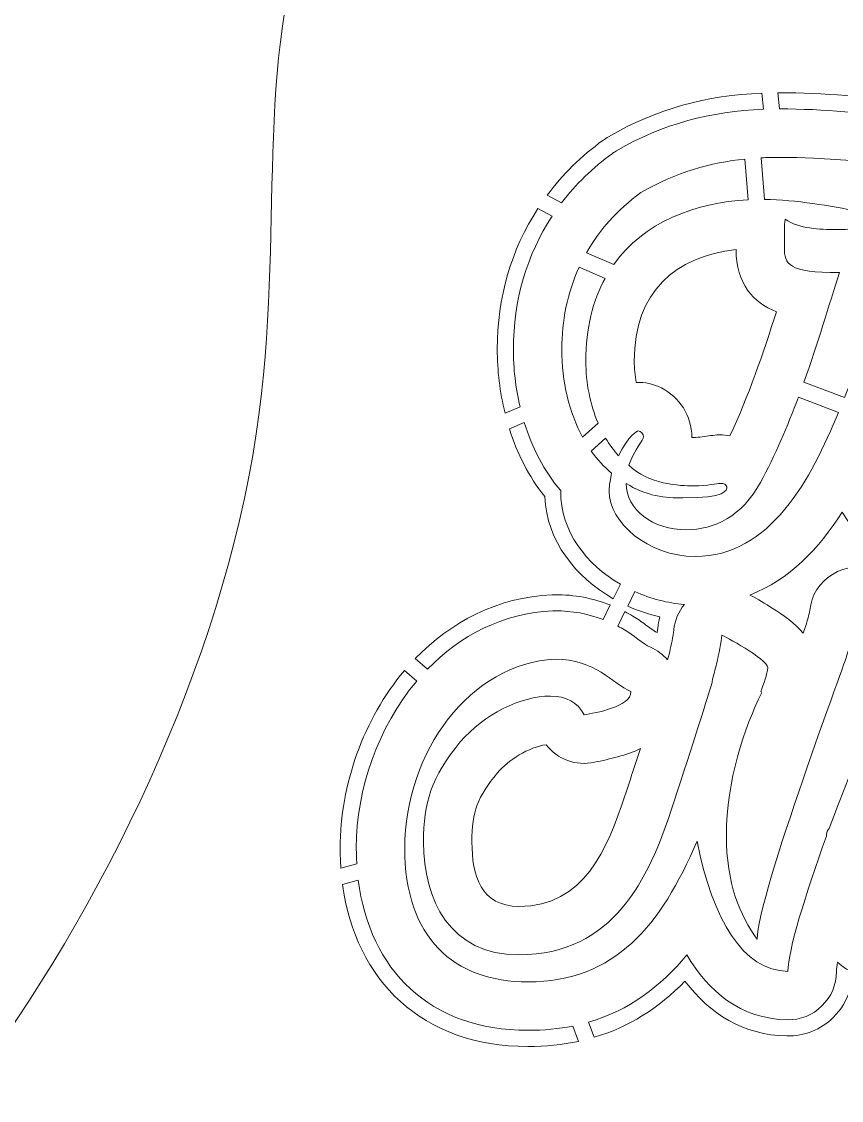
# Model space of a CAD drawing. Header units: millimetres. Extents: x -1983 to 1983, y -412 to 412.
# Drawn here: x 1424.1 to 1474.9, y -299.7 to -232.8 of the extents above; entities that cross this region are included whole.
import ezdxf

# ---------------------------------------------------------------- set-up
doc = ezdxf.new("R2010")
doc.units = ezdxf.units.MM
doc.header["$MEASUREMENT"] = 0
doc.layers.add('Camada 1', color=7, linetype='Continuous')

msp = doc.modelspace()

# ---------------------------------------------------------------- linework, layer by layer
at = {"layer": 'Camada 1', "color": 250, "lineweight": 20}
for points, knots in [([(1485.5558, -177.8819), (1476.5634, -177.8819), (1469.2737, -185.0736), (1469.2737, -193.9451), (1469.2737, -193.9451), (1469.2737, -195.3832), (1469.4664, -196.7767), (1469.8257, -198.103), (1469.8257, -198.103), (1462.5476, -200.5348), (1456.3122, -204.8647), (1450.5635, -211.2799), (1450.5635, -211.2799), (1447.1576, -215.0806), (1444.4293, -219.4188), (1442.5461, -224.2203), (1442.5461, -224.2203), (1438.2947, -235.0605), (1440.4152, -244.4361), (1438.8113, -257.0422), (1438.8113, -257.0422), (1437.0148, -271.1622), (1429.8575, -286.5101), (1421.4363, -297.9823), (1421.4363, -297.9823), (1418.2629, -302.3055), (1414.6756, -306.346), (1410.5558, -310.0559), (1410.5558, -310.0559), (1410.5558, -310.0559), (1411.8379, -321.6922), (1411.8379, -321.6922), (1411.8379, -321.6922), (1411.8379, -321.6922), (1469.1456, -321.6922), (1469.1456, -321.6922), (1469.1456, -321.6922), (1469.1456, -330.6336), (1476.4927, -337.8819), (1485.5558, -337.8819), (1485.5558, -337.8819), (1494.6189, -337.8819), (1501.966, -330.6336), (1501.966, -321.6922), (1501.966, -321.6922), (1501.966, -321.6922), (1559.2737, -321.6922), (1559.2737, -321.6922), (1559.2737, -321.6922), (1559.2737, -321.6922), (1560.5558, -310.0559), (1560.5558, -310.0559), (1560.5558, -310.0559), (1556.436, -306.346), (1552.8487, -302.3055), (1549.6753, -297.9823), (1549.6753, -297.9823), (1541.2541, -286.5101), (1534.0968, -271.1622), (1532.3003, -257.0422), (1532.3003, -257.0422), (1530.6964, -244.4361), (1532.8169, -235.0605), (1528.5655, -224.2203), (1528.5655, -224.2203), (1526.6823, -219.4188), (1523.954, -215.0806), (1520.5481, -211.2799), (1520.5481, -211.2799), (1514.7994, -204.8647), (1508.564, -200.5348), (1501.2859, -198.103), (1501.2859, -198.103), (1501.6452, -196.7767), (1501.8379, -195.3832), (1501.8379, -193.9451), (1501.8379, -193.9451), (1501.8379, -185.0736), (1494.5482, -177.8819), (1485.5558, -177.8819)], [0, 0, 0, 0, 0.047619, 0.047619, 0.047619, 0.047619, 0.0952381, 0.0952381, 0.0952381, 0.0952381, 0.1428571, 0.1428571, 0.1428571, 0.1428571, 0.1904762, 0.1904762, 0.1904762, 0.1904762, 0.2380952, 0.2380952, 0.2380952, 0.2380952, 0.2857143, 0.2857143, 0.2857143, 0.2857143, 0.3333333, 0.3333333, 0.3333333, 0.3333333, 0.3809524, 0.3809524, 0.3809524, 0.3809524, 0.4285714, 0.4285714, 0.4285714, 0.4285714, 0.4761905, 0.4761905, 0.4761905, 0.4761905, 0.5238095, 0.5238095, 0.5238095, 0.5238095, 0.5714286, 0.5714286, 0.5714286, 0.5714286, 0.6190476, 0.6190476, 0.6190476, 0.6190476, 0.6666667, 0.6666667, 0.6666667, 0.6666667, 0.7142857, 0.7142857, 0.7142857, 0.7142857, 0.7619048, 0.7619048, 0.7619048, 0.7619048, 0.8095238, 0.8095238, 0.8095238, 0.8095238, 0.8571429, 0.8571429, 0.8571429, 0.8571429, 0.9047619, 0.9047619, 0.9047619, 0.9047619, 1, 1, 1, 1]), ([(1469.956, -237.2667), (1469.956, -237.2667), (1470.0624, -238.2631), (1470.0624, -238.2631), (1470.0624, -238.2631), (1466.8173, -238.3906), (1463.825, -239.1671), (1460.9574, -240.8354), (1460.9574, -240.8354), (1460.8673, -240.8879), (1460.7928, -240.9364), (1460.7083, -240.9974), (1460.7083, -240.9974), (1459.48, -241.8855), (1458.4243, -242.9164), (1457.5516, -244.0609), (1457.5516, -244.0609), (1457.5516, -244.0609), (1456.6549, -243.5896), (1456.6549, -243.5896), (1456.6549, -243.5896), (1457.6058, -242.3138), (1458.7661, -241.1677), (1460.1224, -240.187), (1460.1224, -240.187), (1460.2299, -240.1093), (1460.3398, -240.0378), (1460.4545, -239.971), (1460.4545, -239.971), (1463.4398, -238.2342), (1466.5724, -237.4093), (1469.956, -237.2667)], [0, 0, 0, 0, 0.1111111, 0.1111111, 0.1111111, 0.1111111, 0.2222222, 0.2222222, 0.2222222, 0.2222222, 0.3333333, 0.3333333, 0.3333333, 0.3333333, 0.4444444, 0.4444444, 0.4444444, 0.4444444, 0.5555556, 0.5555556, 0.5555556, 0.5555556, 0.6666667, 0.6666667, 0.6666667, 0.6666667, 0.7777778, 0.7777778, 0.7777778, 0.7777778, 1, 1, 1, 1]), ([(1479.2702, -237.8658), (1480.7986, -238.0715), (1482.4538, -238.4162), (1483.9917, -238.4162), (1483.9917, -238.4162), (1484.2964, -238.4162), (1484.6161, -238.4439), (1484.9214, -238.4325), (1484.9214, -238.4325), (1485.1154, -238.3829), (1485.3113, -238.3495), (1485.5118, -238.3295), (1485.5118, -238.3295), (1485.7193, -238.3087), (1485.9279, -238.2848), (1486.1369, -238.257), (1486.1369, -238.257), (1486.1369, -238.257), (1486.3242, -239.2406), (1486.3242, -239.2406), (1486.3242, -239.2406), (1486.0857, -239.2731), (1485.8479, -239.3008), (1485.6113, -239.3245), (1485.6113, -239.3245), (1485.4215, -239.3435), (1485.2526, -239.3753), (1485.0808, -239.4255), (1485.0808, -239.4255), (1484.7457, -239.4478), (1484.3191, -239.4162), (1483.9917, -239.4162), (1483.9917, -239.4162), (1482.4869, -239.4162), (1480.6436, -239.0596), (1479.1369, -238.8569), (1479.1369, -238.8569), (1476.4455, -238.4948), (1473.7854, -238.2453), (1471.0662, -238.244), (1471.0662, -238.244), (1471.0662, -238.244), (1470.9594, -237.2443), (1470.9594, -237.2443), (1470.9594, -237.2443), (1470.9594, -237.2443), (1471.0444, -237.244), (1471.0444, -237.244), (1471.0444, -237.244), (1473.8016, -237.244), (1476.54, -237.4985), (1479.2702, -237.8658)], [0, 0, 0, 0, 0.0714286, 0.0714286, 0.0714286, 0.0714286, 0.1428571, 0.1428571, 0.1428571, 0.1428571, 0.2142857, 0.2142857, 0.2142857, 0.2142857, 0.2857143, 0.2857143, 0.2857143, 0.2857143, 0.3571429, 0.3571429, 0.3571429, 0.3571429, 0.4285714, 0.4285714, 0.4285714, 0.4285714, 0.5, 0.5, 0.5, 0.5, 0.5714286, 0.5714286, 0.5714286, 0.5714286, 0.6428571, 0.6428571, 0.6428571, 0.6428571, 0.7142857, 0.7142857, 0.7142857, 0.7142857, 0.7857143, 0.7857143, 0.7857143, 0.7857143, 0.8571429, 0.8571429, 0.8571429, 0.8571429, 1, 1, 1, 1]), ([(1469.9154, -241.2722), (1470.2936, -241.2528), (1470.67, -241.244), (1471.0444, -241.244), (1471.0444, -241.244), (1476.9053, -241.244), (1481.3809, -242.4162), (1483.9917, -242.4162), (1483.9917, -242.4162), (1484.8442, -242.4162), (1485.4835, -242.4694), (1485.9098, -242.3096), (1485.9098, -242.3096), (1490.1723, -241.8834), (1491.8773, -240.5513), (1492.1437, -240.5513), (1492.1437, -240.5513), (1492.3568, -240.5513), (1492.4634, -241.0841), (1492.6232, -241.5637), (1492.6232, -241.5637), (1492.6765, -241.8834), (1492.7298, -242.203), (1492.783, -242.576), (1492.783, -242.576), (1492.783, -243.3752), (1492.4634, -243.9613), (1492.1969, -244.3343), (1492.1969, -244.3343), (1492.0371, -244.5474), (1491.8773, -244.7605), (1491.6641, -244.9204), (1491.6641, -244.9204), (1491.1846, -245.2933), (1489.1599, -245.986), (1485.7499, -245.986), (1485.7499, -245.986), (1483.9917, -245.986), (1481.7539, -245.7196), (1479.6759, -245.3466), (1479.6759, -245.3466), (1479.516, -245.613), (1479.3562, -245.8262), (1479.1964, -246.1991), (1479.1964, -246.1991), (1481.4874, -246.7852), (1483.7253, -247.4779), (1484.0449, -247.6377), (1484.0449, -247.6377), (1484.0449, -247.6377), (1484.0982, -247.6377), (1484.0982, -247.6377), (1484.0982, -247.6377), (1484.0982, -247.6377), (1484.1515, -247.691), (1484.1515, -247.691), (1484.1515, -247.691), (1484.2048, -247.7443), (1484.2048, -247.8508), (1484.2048, -248.0107), (1484.2048, -248.0107), (1484.2048, -248.1705), (1484.1515, -248.2771), (1484.0982, -248.3304), (1484.0982, -248.3304), (1484.0982, -248.3304), (1483.9917, -248.4369), (1483.9917, -248.4369), (1483.9917, -248.4369), (1483.9917, -248.4369), (1483.9384, -248.3836), (1483.9384, -248.3836), (1483.9384, -248.3836), (1483.8851, -248.3304), (1480.8481, -248.4902), (1478.184, -248.4369), (1478.184, -248.4369), (1477.3315, -250.5149), (1476.5323, -252.7527), (1475.52, -255.0438), (1475.52, -255.0438), (1475.52, -255.0438), (1475.0943, -256.119), (1475.0943, -256.119), (1475.0943, -256.119), (1475.0943, -256.119), (1472.5758, -255.1597), (1472.5758, -255.1597), (1472.5758, -255.1597), (1473.428, -252.7718), (1474.1235, -250.42), (1474.774, -248.3836), (1474.774, -248.3836), (1471.5772, -248.3836), (1471.364, -247.8508), (1471.364, -246.8385), (1471.364, -246.8385), (1471.364, -246.8385), (1471.364, -245.7196), (1471.364, -245.7196), (1471.364, -245.7196), (1471.364, -245.5065), (1471.364, -245.2933), (1471.4173, -245.0802), (1471.4173, -245.0802), (1472.2698, -245.6663), (1473.5486, -245.7196), (1474.5609, -245.7196), (1474.5609, -245.7196), (1475.147, -245.7196), (1475.5732, -245.6663), (1475.6265, -245.6663), (1475.6265, -245.6663), (1475.7864, -245.2933), (1475.8397, -244.9737), (1475.9995, -244.6007), (1475.9995, -244.6007), (1474.1419, -244.2395), (1472.1343, -243.8783), (1470.1221, -243.8559), (1470.1221, -243.8559), (1470.1221, -243.8559), (1469.9154, -241.2722), (1469.9154, -241.2722)], [0, 0, 0, 0, 0.03125, 0.03125, 0.03125, 0.03125, 0.0625, 0.0625, 0.0625, 0.0625, 0.09375, 0.09375, 0.09375, 0.09375, 0.125, 0.125, 0.125, 0.125, 0.15625, 0.15625, 0.15625, 0.15625, 0.1875, 0.1875, 0.1875, 0.1875, 0.21875, 0.21875, 0.21875, 0.21875, 0.25, 0.25, 0.25, 0.25, 0.28125, 0.28125, 0.28125, 0.28125, 0.3125, 0.3125, 0.3125, 0.3125, 0.34375, 0.34375, 0.34375, 0.34375, 0.375, 0.375, 0.375, 0.375, 0.40625, 0.40625, 0.40625, 0.40625, 0.4375, 0.4375, 0.4375, 0.4375, 0.46875, 0.46875, 0.46875, 0.46875, 0.5, 0.5, 0.5, 0.5, 0.53125, 0.53125, 0.53125, 0.53125, 0.5625, 0.5625, 0.5625, 0.5625, 0.59375, 0.59375, 0.59375, 0.59375, 0.625, 0.625, 0.625, 0.625, 0.65625, 0.65625, 0.65625, 0.65625, 0.6875, 0.6875, 0.6875, 0.6875, 0.71875, 0.71875, 0.71875, 0.71875, 0.75, 0.75, 0.75, 0.75, 0.78125, 0.78125, 0.78125, 0.78125, 0.8125, 0.8125, 0.8125, 0.8125, 0.84375, 0.84375, 0.84375, 0.84375, 0.875, 0.875, 0.875, 0.875, 0.90625, 0.90625, 0.90625, 0.90625, 0.9375, 0.9375, 0.9375, 0.9375, 1, 1, 1, 1]), ([(1468.9183, -241.3486), (1468.9183, -241.3486), (1469.1204, -243.8751), (1469.1204, -243.8751), (1469.1204, -243.8751), (1465.7785, -244.0437), (1462.6392, -245.2794), (1460.7824, -247.8832), (1460.7824, -247.8832), (1460.7824, -247.8832), (1459.0898, -247.1607), (1459.0898, -247.1607), (1459.0898, -247.1607), (1459.8761, -245.7733), (1460.986, -244.4987), (1462.4661, -243.4285), (1462.4661, -243.4285), (1464.6539, -242.1556), (1466.812, -241.5658), (1468.9183, -241.3486)], [0, 0, 0, 0, 0.1666667, 0.1666667, 0.1666667, 0.1666667, 0.3333333, 0.3333333, 0.3333333, 0.3333333, 0.5, 0.5, 0.5, 0.5, 0.6666667, 0.6666667, 0.6666667, 0.6666667, 1, 1, 1, 1]), ([(1456.0792, -244.4167), (1456.0792, -244.4167), (1456.9684, -244.8841), (1456.9684, -244.8841), (1456.9684, -244.8841), (1455.3946, -247.2787), (1454.5642, -250.1023), (1454.5642, -253.1257), (1454.5642, -253.1257), (1454.5642, -254.2988), (1454.6976, -255.5095), (1454.9756, -256.6905), (1454.9756, -256.6905), (1454.9756, -256.6905), (1454.0441, -257.0938), (1454.0441, -257.0938), (1454.0441, -257.0938), (1453.7205, -255.7859), (1453.5642, -254.4383), (1453.5642, -253.1257), (1453.5642, -253.1257), (1453.5642, -249.9377), (1454.4347, -246.9539), (1456.0792, -244.4167)], [0, 0, 0, 0, 0.1428571, 0.1428571, 0.1428571, 0.1428571, 0.2857143, 0.2857143, 0.2857143, 0.2857143, 0.4285714, 0.4285714, 0.4285714, 0.4285714, 0.5714286, 0.5714286, 0.5714286, 0.5714286, 0.7142857, 0.7142857, 0.7142857, 0.7142857, 1, 1, 1, 1]), ([(1462.0561, -253.8716), (1462.0561, -249.5481), (1464.6119, -247.3911), (1468.3648, -246.9437), (1468.3648, -246.9437), (1468.3969, -249.0919), (1469.4145, -250.2279), (1470.8636, -250.8109), (1470.8636, -250.8109), (1470.0357, -253.4184), (1469.1532, -256.0258), (1467.9817, -258.4845), (1467.9817, -258.4845), (1467.7824, -258.4533), (1467.5773, -258.4375), (1467.368, -258.4375), (1467.368, -258.4375), (1467.368, -258.4375), (1467.3147, -258.4375), (1467.3147, -258.4375), (1467.3147, -258.4375), (1467.1397, -258.4375), (1466.968, -258.4526), (1466.8011, -258.4816), (1466.8011, -258.4816), (1466.446, -258.529), (1466.0916, -258.5974), (1465.7162, -258.5974), (1465.7162, -258.5974), (1465.7162, -258.5974), (1465.6258, -258.5962), (1465.6258, -258.5962), (1465.6258, -258.5962), (1465.6258, -258.5962), (1465.6259, -258.5603), (1465.6259, -258.5603), (1465.6259, -258.5603), (1465.6259, -257.2635), (1464.8582, -256.0873), (1463.7441, -255.5291), (1463.7441, -255.5291), (1463.2634, -255.2812), (1462.7188, -255.1638), (1462.1763, -255.1895), (1462.1763, -255.1895), (1462.0944, -254.7443), (1462.0561, -254.2967), (1462.0561, -253.8716)], [0, 0, 0, 0, 0.0769231, 0.0769231, 0.0769231, 0.0769231, 0.1538462, 0.1538462, 0.1538462, 0.1538462, 0.2307692, 0.2307692, 0.2307692, 0.2307692, 0.3076923, 0.3076923, 0.3076923, 0.3076923, 0.3846154, 0.3846154, 0.3846154, 0.3846154, 0.4615385, 0.4615385, 0.4615385, 0.4615385, 0.5384615, 0.5384615, 0.5384615, 0.5384615, 0.6153846, 0.6153846, 0.6153846, 0.6153846, 0.6923077, 0.6923077, 0.6923077, 0.6923077, 0.7692308, 0.7692308, 0.7692308, 0.7692308, 0.8461538, 0.8461538, 0.8461538, 0.8461538, 1, 1, 1, 1]), ([(1459.0561, -253.8716), (1459.0561, -255.2441), (1459.3238, -256.5591), (1459.8134, -257.7023), (1459.8134, -257.7023), (1459.8134, -257.7023), (1458.8577, -258.5783), (1458.8577, -258.5783), (1458.8577, -258.5783), (1458.0311, -257.0543), (1457.5642, -255.1431), (1457.5642, -253.1257), (1457.5642, -253.1257), (1457.5642, -251.4036), (1457.8992, -249.6691), (1458.6345, -248.0538), (1458.6345, -248.0538), (1458.6345, -248.0538), (1460.2454, -248.7413), (1460.2454, -248.7413), (1460.2454, -248.7413), (1459.4922, -250.1217), (1459.0561, -251.8204), (1459.0561, -253.8716)], [0, 0, 0, 0, 0.1428571, 0.1428571, 0.1428571, 0.1428571, 0.2857143, 0.2857143, 0.2857143, 0.2857143, 0.4285714, 0.4285714, 0.4285714, 0.4285714, 0.5714286, 0.5714286, 0.5714286, 0.5714286, 0.7142857, 0.7142857, 0.7142857, 0.7142857, 1, 1, 1, 1]), ([(1472.2327, -256.099), (1472.2327, -256.099), (1474.7181, -257.0458), (1474.7181, -257.0458), (1474.7181, -257.0458), (1473.0229, -261.1424), (1470.5124, -265.9664), (1465.8228, -265.9664), (1465.8228, -265.9664), (1462.8923, -265.9664), (1460.4947, -263.8352), (1460.4947, -261.917), (1460.4947, -261.917), (1460.4947, -261.4908), (1460.6013, -261.1711), (1460.6545, -260.7981), (1460.6545, -260.7981), (1460.1885, -260.4227), (1459.7667, -259.9654), (1459.3949, -259.4426), (1459.3949, -259.4426), (1459.3949, -259.4426), (1460.2817, -258.6297), (1460.2817, -258.6297), (1460.2817, -258.6297), (1460.5178, -259.0299), (1460.785, -259.3998), (1461.0808, -259.7325), (1461.0808, -259.7325), (1461.7314, -258.4313), (1462.1958, -258.2163), (1462.3082, -258.1874), (1462.3082, -258.1874), (1462.4674, -258.1891), (1462.6259, -258.4011), (1462.6259, -258.5603), (1462.6259, -258.5603), (1462.6259, -258.7202), (1462.0931, -259.3063), (1461.7202, -260.3186), (1461.7202, -260.3186), (1462.8923, -261.4908), (1464.917, -261.5974), (1465.7162, -261.5974), (1465.7162, -261.5974), (1466.622, -261.5974), (1467.2081, -261.4375), (1467.368, -261.4375), (1467.368, -261.4375), (1467.6344, -261.4375), (1467.7409, -261.4908), (1467.7942, -261.6506), (1467.7942, -261.6506), (1467.7942, -261.8638), (1467.7409, -262.3433), (1465.0769, -262.3433), (1465.0769, -262.3433), (1464.0112, -262.3433), (1462.7858, -262.2367), (1461.5603, -261.4375), (1461.5603, -261.4375), (1461.5603, -263.0892), (1463.212, -264.3147), (1465.29, -264.3147), (1465.29, -264.3147), (1466.995, -264.3147), (1468.7533, -263.4622), (1469.8722, -261.3842), (1469.8722, -261.3842), (1470.7879, -259.7019), (1471.5588, -257.9005), (1472.2327, -256.099)], [0, 0, 0, 0, 0.0526316, 0.0526316, 0.0526316, 0.0526316, 0.1052632, 0.1052632, 0.1052632, 0.1052632, 0.1578947, 0.1578947, 0.1578947, 0.1578947, 0.2105263, 0.2105263, 0.2105263, 0.2105263, 0.2631579, 0.2631579, 0.2631579, 0.2631579, 0.3157895, 0.3157895, 0.3157895, 0.3157895, 0.3684211, 0.3684211, 0.3684211, 0.3684211, 0.4210526, 0.4210526, 0.4210526, 0.4210526, 0.4736842, 0.4736842, 0.4736842, 0.4736842, 0.5263158, 0.5263158, 0.5263158, 0.5263158, 0.5789474, 0.5789474, 0.5789474, 0.5789474, 0.6315789, 0.6315789, 0.6315789, 0.6315789, 0.6842105, 0.6842105, 0.6842105, 0.6842105, 0.7368421, 0.7368421, 0.7368421, 0.7368421, 0.7894737, 0.7894737, 0.7894737, 0.7894737, 0.8421053, 0.8421053, 0.8421053, 0.8421053, 0.8947368, 0.8947368, 0.8947368, 0.8947368, 1, 1, 1, 1]), ([(1457.4947, -261.917), (1457.4947, -264.4317), (1459.0911, -266.4597), (1461.2013, -267.6839), (1461.2013, -267.6839), (1461.2013, -267.6839), (1460.7571, -268.5819), (1460.7571, -268.5819), (1460.7571, -268.5819), (1458.4229, -267.2467), (1456.6378, -265.0232), (1456.5029, -262.2544), (1456.5029, -262.2544), (1455.5231, -261.023), (1454.8011, -259.585), (1454.3179, -258.0649), (1454.3179, -258.0649), (1454.3179, -258.0649), (1455.2407, -257.6653), (1455.2407, -257.6653), (1455.2407, -257.6653), (1455.7198, -259.2114), (1456.4619, -260.6717), (1457.4948, -261.8864), (1457.4948, -261.8864), (1457.4948, -261.8864), (1457.4947, -261.917), (1457.4947, -261.917)], [0, 0, 0, 0, 0.125, 0.125, 0.125, 0.125, 0.25, 0.25, 0.25, 0.25, 0.375, 0.375, 0.375, 0.375, 0.5, 0.5, 0.5, 0.5, 0.625, 0.625, 0.625, 0.625, 0.75, 0.75, 0.75, 0.75, 1, 1, 1, 1]), ([(1474.9418, -263.212), (1476.2824, -265.4832), (1478.5961, -267.0483), (1481.594, -267.0483), (1481.594, -267.0483), (1482.7121, -267.0483), (1483.7817, -266.8673), (1484.7902, -266.5302), (1484.7902, -266.5302), (1485.5666, -267.9021), (1486.9635, -268.7533), (1488.8935, -268.7533), (1488.8935, -268.7533), (1489.4978, -268.7533), (1490.0885, -268.5893), (1490.6565, -268.312), (1490.6565, -268.312), (1490.3168, -268.6849), (1490.0694, -269.1433), (1489.9513, -269.6504), (1489.9513, -269.6504), (1489.7833, -270.1906), (1489.5737, -270.7789), (1489.346, -271.3703), (1489.346, -271.3703), (1488.6501, -270.8357), (1487.7418, -270.5437), (1486.8178, -270.5437), (1486.8178, -270.5437), (1486.2887, -270.5437), (1485.8353, -270.6602), (1485.3718, -270.9152), (1485.3718, -270.9152), (1484.1056, -271.6118), (1483.0848, -272.6247), (1482.6489, -273.9307), (1482.6489, -273.9307), (1482.4085, -273.9088), (1482.1538, -273.8977), (1481.8801, -273.8977), (1481.8801, -273.8977), (1481.6387, -273.8977), (1481.3998, -273.9084), (1481.1637, -273.9293), (1481.1637, -273.9293), (1481.6569, -272.6134), (1481.7563, -271.2069), (1481.0864, -269.941), (1481.0864, -269.941), (1480.5501, -268.7452), (1479.6097, -268.1523), (1478.5006, -267.5053), (1478.5006, -267.5053), (1478.3887, -267.4401), (1478.29, -267.3903), (1478.171, -267.3393), (1478.171, -267.3393), (1477.7679, -267.1665), (1477.3835, -266.9765), (1476.9707, -266.8218), (1476.9707, -266.8218), (1476.075, -266.4859), (1475.1629, -266.5737), (1474.3477, -267.0743), (1474.3477, -267.0743), (1473.5325, -267.5749), (1473.0416, -268.3486), (1472.9359, -269.2993), (1472.9359, -269.2993), (1472.905, -269.5774), (1472.7751, -269.9712), (1472.6884, -270.2503), (1472.6884, -270.2503), (1472.6884, -270.2503), (1472.5318, -270.7201), (1472.5318, -270.7201), (1472.5318, -270.7201), (1472.0128, -270.0956), (1471.3034, -269.6022), (1470.6007, -269.1613), (1470.6007, -269.1613), (1470.1953, -268.9069), (1469.7219, -268.6047), (1469.226, -268.3537), (1469.226, -268.3537), (1471.6669, -267.4148), (1473.4944, -265.4878), (1474.9418, -263.212)], [0, 0, 0, 0, 0.0434783, 0.0434783, 0.0434783, 0.0434783, 0.0869565, 0.0869565, 0.0869565, 0.0869565, 0.1304348, 0.1304348, 0.1304348, 0.1304348, 0.173913, 0.173913, 0.173913, 0.173913, 0.2173913, 0.2173913, 0.2173913, 0.2173913, 0.2608696, 0.2608696, 0.2608696, 0.2608696, 0.3043478, 0.3043478, 0.3043478, 0.3043478, 0.3478261, 0.3478261, 0.3478261, 0.3478261, 0.3913043, 0.3913043, 0.3913043, 0.3913043, 0.4347826, 0.4347826, 0.4347826, 0.4347826, 0.4782609, 0.4782609, 0.4782609, 0.4782609, 0.5217391, 0.5217391, 0.5217391, 0.5217391, 0.5652174, 0.5652174, 0.5652174, 0.5652174, 0.6086957, 0.6086957, 0.6086957, 0.6086957, 0.6521739, 0.6521739, 0.6521739, 0.6521739, 0.6956522, 0.6956522, 0.6956522, 0.6956522, 0.7391304, 0.7391304, 0.7391304, 0.7391304, 0.7826087, 0.7826087, 0.7826087, 0.7826087, 0.826087, 0.826087, 0.826087, 0.826087, 0.8695652, 0.8695652, 0.8695652, 0.8695652, 0.9130435, 0.9130435, 0.9130435, 0.9130435, 1, 1, 1, 1]), ([(1456.9661, -268.3366), (1456.9661, -268.3366), (1457.1445, -268.3326), (1457.1445, -268.3326), (1457.1445, -268.3326), (1458.3507, -268.3326), (1459.4853, -268.5429), (1460.5663, -268.9677), (1460.5663, -268.9677), (1460.5663, -268.9677), (1460.1214, -269.8672), (1460.1214, -269.8672), (1460.1214, -269.8672), (1459.1814, -269.5088), (1458.198, -269.3326), (1457.1445, -269.3326), (1457.1445, -269.3326), (1457.1445, -269.3326), (1457.0107, -269.3356), (1457.0107, -269.3356), (1457.0107, -269.3356), (1453.9081, -269.4741), (1451.2646, -270.8667), (1449.2407, -272.9464), (1449.2407, -272.9464), (1449.2407, -272.9464), (1448.48, -272.2957), (1448.48, -272.2957), (1448.48, -272.2957), (1450.6784, -270.0163), (1453.5694, -268.4882), (1456.9661, -268.3366)], [0, 0, 0, 0, 0.1111111, 0.1111111, 0.1111111, 0.1111111, 0.2222222, 0.2222222, 0.2222222, 0.2222222, 0.3333333, 0.3333333, 0.3333333, 0.3333333, 0.4444444, 0.4444444, 0.4444444, 0.4444444, 0.5555556, 0.5555556, 0.5555556, 0.5555556, 0.6666667, 0.6666667, 0.6666667, 0.6666667, 0.7777778, 0.7777778, 0.7777778, 0.7777778, 1, 1, 1, 1]), ([(1462.0915, -268.1398), (1463.0747, -268.5802), (1464.1291, -268.8558), (1465.1619, -268.9394), (1465.1619, -268.9394), (1464.8069, -269.3738), (1464.5707, -269.9126), (1464.5043, -270.5105), (1464.5043, -270.5105), (1464.4556, -270.948), (1464.3525, -271.4321), (1464.2528, -271.8671), (1464.2528, -271.8671), (1464.2528, -271.8671), (1464.1213, -272.3617), (1464.1213, -272.3617), (1464.1213, -272.3617), (1463.8395, -272.041), (1463.483, -271.7782), (1463.065, -271.593), (1463.065, -271.593), (1462.5934, -271.3566), (1461.9649, -270.8167), (1461.4589, -270.5166), (1461.4589, -270.5166), (1461.3178, -270.4329), (1461.176, -270.3537), (1461.0334, -270.2791), (1461.0334, -270.2791), (1461.0334, -270.2791), (1461.4768, -269.3826), (1461.4768, -269.3826), (1461.4768, -269.3826), (1461.6421, -269.4686), (1461.8062, -269.5599), (1461.9691, -269.6565), (1461.9691, -269.6565), (1462.2432, -269.8191), (1462.5037, -270.0094), (1462.7615, -270.1964), (1462.7615, -270.1964), (1462.9772, -270.3528), (1463.234, -270.5513), (1463.4731, -270.6784), (1463.4731, -270.6784), (1463.4731, -270.6784), (1463.5104, -270.4), (1463.5104, -270.4), (1463.5104, -270.4), (1463.5364, -270.1661), (1463.5824, -269.9363), (1463.6477, -269.7128), (1463.6477, -269.7128), (1462.9659, -269.5559), (1462.2927, -269.3284), (1461.6479, -269.0367), (1461.6479, -269.0367), (1461.6479, -269.0367), (1462.0915, -268.1398), (1462.0915, -268.1398)], [0, 0, 0, 0, 0.0625, 0.0625, 0.0625, 0.0625, 0.125, 0.125, 0.125, 0.125, 0.1875, 0.1875, 0.1875, 0.1875, 0.25, 0.25, 0.25, 0.25, 0.3125, 0.3125, 0.3125, 0.3125, 0.375, 0.375, 0.375, 0.375, 0.4375, 0.4375, 0.4375, 0.4375, 0.5, 0.5, 0.5, 0.5, 0.5625, 0.5625, 0.5625, 0.5625, 0.625, 0.625, 0.625, 0.625, 0.6875, 0.6875, 0.6875, 0.6875, 0.75, 0.75, 0.75, 0.75, 0.8125, 0.8125, 0.8125, 0.8125, 0.875, 0.875, 0.875, 0.875, 1, 1, 1, 1]), ([(1467.4859, -270.8419), (1467.5325, -270.8419), (1470.3275, -272.3326), (1470.3275, -272.845), (1470.3275, -272.845), (1470.3275, -273.2177), (1470.048, -273.9164), (1469.9082, -274.3357), (1469.9082, -274.3357), (1469.9548, -274.3357), (1469.9548, -274.3357), (1469.9548, -274.3822), (1469.9548, -274.3822), (1468.8834, -276.5716), (1467.7654, -279.879), (1467.7654, -283.233), (1467.7654, -283.233), (1467.7654, -286.2143), (1468.6039, -288.2174), (1469.6753, -289.6615), (1469.6753, -289.6615), (1469.6753, -287.0063), (1475.405, -271.7736), (1475.2187, -272.1463), (1475.2187, -272.1463), (1475.2187, -272.1463), (1475.5448, -271.168), (1475.5448, -271.168), (1475.5448, -271.168), (1475.7311, -270.5624), (1475.8709, -270.05), (1475.9175, -269.6308), (1475.9175, -269.6308), (1476.2901, -269.7705), (1476.6628, -269.9568), (1476.9889, -270.0966), (1476.9889, -270.0966), (1477.5479, -270.4227), (1478.2, -270.7488), (1478.3864, -271.2612), (1478.3864, -271.2612), (1478.7124, -271.7736), (1478.5261, -272.4723), (1478.2932, -273.0313), (1478.2932, -273.0313), (1477.444, -274.4627), (1475.6601, -278.6992), (1474.1451, -282.8255), (1474.1451, -282.8255), (1474.0444, -282.9129), (1473.9785, -283.0398), (1473.9728, -283.183), (1473.9728, -283.183), (1473.9715, -283.2166), (1473.9735, -283.2495), (1473.9786, -283.2815), (1473.9786, -283.2815), (1472.6597, -286.9151), (1471.5852, -290.379), (1471.5852, -291.6646), (1471.5852, -291.6646), (1468.7902, -291.618), (1466.9269, -288.4969), (1465.9487, -283.6057), (1465.9487, -283.6057), (1463.7127, -288.823), (1460.8711, -292.3167), (1455.4675, -292.3167), (1455.4675, -292.3167), (1450.8557, -292.3167), (1447.8278, -289.5683), (1447.8278, -284.0249), (1447.8278, -284.0249), (1447.8278, -278.0623), (1451.9272, -272.5655), (1457.1445, -272.3326), (1457.1445, -272.3326), (1459.66, -272.3326), (1460.6848, -273.8232), (1461.8494, -274.3357), (1461.8494, -274.3357), (1461.8494, -275.3139), (1459.6134, -275.64), (1458.9612, -275.7797), (1458.9612, -275.7797), (1458.542, -274.9878), (1457.8432, -274.6152), (1456.865, -274.6152), (1456.865, -274.6152), (1455.0482, -274.6152), (1452.7191, -275.7332), (1451.275, -277.4567), (1451.275, -277.4567), (1449.4583, -279.6461), (1448.9924, -281.23), (1448.9924, -283.6523), (1448.9924, -283.6523), (1448.9924, -287.2392), (1450.6228, -290.6397), (1454.9085, -290.6397), (1454.9085, -290.6397), (1460.7779, -290.6397), (1462.9674, -285.8417), (1464.3183, -281.7424), (1464.3183, -281.7424), (1465.4363, -278.3884), (1466.5077, -275.0344), (1466.8803, -273.7767), (1466.8803, -273.7767), (1466.8803, -273.7767), (1466.8803, -273.7301), (1466.8803, -273.7301), (1466.8803, -273.7301), (1466.9735, -273.3108), (1467.0667, -272.9382), (1467.1598, -272.6121), (1467.1598, -272.6121), (1467.2996, -272.0065), (1467.4393, -271.2612), (1467.4859, -270.8419)], [0, 0, 0, 0, 0.0322581, 0.0322581, 0.0322581, 0.0322581, 0.0645161, 0.0645161, 0.0645161, 0.0645161, 0.0967742, 0.0967742, 0.0967742, 0.0967742, 0.1290323, 0.1290323, 0.1290323, 0.1290323, 0.1612903, 0.1612903, 0.1612903, 0.1612903, 0.1935484, 0.1935484, 0.1935484, 0.1935484, 0.2258065, 0.2258065, 0.2258065, 0.2258065, 0.2580645, 0.2580645, 0.2580645, 0.2580645, 0.2903226, 0.2903226, 0.2903226, 0.2903226, 0.3225806, 0.3225806, 0.3225806, 0.3225806, 0.3548387, 0.3548387, 0.3548387, 0.3548387, 0.3870968, 0.3870968, 0.3870968, 0.3870968, 0.4193548, 0.4193548, 0.4193548, 0.4193548, 0.4516129, 0.4516129, 0.4516129, 0.4516129, 0.483871, 0.483871, 0.483871, 0.483871, 0.516129, 0.516129, 0.516129, 0.516129, 0.5483871, 0.5483871, 0.5483871, 0.5483871, 0.5806452, 0.5806452, 0.5806452, 0.5806452, 0.6129032, 0.6129032, 0.6129032, 0.6129032, 0.6451613, 0.6451613, 0.6451613, 0.6451613, 0.6774194, 0.6774194, 0.6774194, 0.6774194, 0.7096774, 0.7096774, 0.7096774, 0.7096774, 0.7419355, 0.7419355, 0.7419355, 0.7419355, 0.7741935, 0.7741935, 0.7741935, 0.7741935, 0.8064516, 0.8064516, 0.8064516, 0.8064516, 0.8387097, 0.8387097, 0.8387097, 0.8387097, 0.8709677, 0.8709677, 0.8709677, 0.8709677, 0.9032258, 0.9032258, 0.9032258, 0.9032258, 0.9354839, 0.9354839, 0.9354839, 0.9354839, 1, 1, 1, 1]), ([(1447.8098, -273.0384), (1447.8098, -273.0384), (1448.569, -273.6878), (1448.569, -273.6878), (1448.569, -273.6878), (1446.1848, -276.5165), (1444.8278, -280.3474), (1444.8278, -284.0249), (1444.8278, -284.0249), (1444.8278, -284.3535), (1444.8376, -284.6769), (1444.8563, -284.9955), (1444.8563, -284.9955), (1444.8563, -284.9955), (1443.8723, -285.267), (1443.8723, -285.267), (1443.8723, -285.267), (1443.843, -284.8604), (1443.8278, -284.4462), (1443.8278, -284.0249), (1443.8278, -284.0249), (1443.8278, -280.0993), (1445.2739, -276.0441), (1447.8098, -273.0384)], [0, 0, 0, 0, 0.1428571, 0.1428571, 0.1428571, 0.1428571, 0.2857143, 0.2857143, 0.2857143, 0.2857143, 0.4285714, 0.4285714, 0.4285714, 0.4285714, 0.5714286, 0.5714286, 0.5714286, 0.5714286, 0.7142857, 0.7142857, 0.7142857, 0.7142857, 1, 1, 1, 1]), ([(1462.4413, -277.8699), (1462.1186, -278.8495), (1461.7926, -279.8266), (1461.4705, -280.7991), (1461.4705, -280.7991), (1460.3826, -284.0831), (1458.9503, -287.6397), (1454.9085, -287.6397), (1454.9085, -287.6397), (1452.5372, -287.6397), (1451.9924, -285.7217), (1451.9924, -283.6523), (1451.9924, -283.6523), (1451.9924, -281.743), (1452.3395, -280.8655), (1453.5797, -279.3772), (1453.5797, -279.3772), (1454.2317, -278.5948), (1455.5265, -277.7573), (1456.5982, -277.6314), (1456.5982, -277.6314), (1457.296, -278.5339), (1458.4347, -278.9605), (1459.5895, -278.7132), (1459.5895, -278.7132), (1460.5468, -278.5081), (1461.5591, -278.2852), (1462.4413, -277.8699)], [0, 0, 0, 0, 0.125, 0.125, 0.125, 0.125, 0.25, 0.25, 0.25, 0.25, 0.375, 0.375, 0.375, 0.375, 0.5, 0.5, 0.5, 0.5, 0.625, 0.625, 0.625, 0.625, 0.75, 0.75, 0.75, 0.75, 1, 1, 1, 1]), ([(1443.9763, -286.2757), (1443.9763, -286.2757), (1444.9494, -286.0072), (1444.9494, -286.0072), (1444.9494, -286.0072), (1445.6496, -291.5697), (1449.3658, -295.3167), (1455.4675, -295.3167), (1455.4675, -295.3167), (1456.4572, -295.3167), (1457.381, -295.2243), (1458.2452, -295.0493), (1458.2452, -295.0493), (1458.2452, -295.0493), (1458.5954, -295.9983), (1458.5954, -295.9983), (1458.5954, -295.9983), (1457.6066, -296.2104), (1456.5645, -296.3167), (1455.4675, -296.3167), (1455.4675, -296.3167), (1448.8842, -296.3167), (1444.7865, -292.2374), (1443.9763, -286.2757)], [0, 0, 0, 0, 0.1428571, 0.1428571, 0.1428571, 0.1428571, 0.2857143, 0.2857143, 0.2857143, 0.2857143, 0.4285714, 0.4285714, 0.4285714, 0.4285714, 0.5714286, 0.5714286, 0.5714286, 0.5714286, 0.7142857, 0.7142857, 0.7142857, 0.7142857, 1, 1, 1, 1]), ([(1471.5352, -294.6642), (1472.37, -294.6781), (1473.0935, -294.389), (1473.6888, -293.8035), (1473.6888, -293.8035), (1474.2818, -293.2203), (1474.5829, -292.5051), (1474.5852, -291.6743), (1474.5852, -291.6743), (1474.5917, -291.513), (1474.6189, -291.3167), (1474.66, -291.1003), (1474.66, -291.1003), (1475.367, -291.7003), (1476.2168, -292.1371), (1477.2063, -292.343), (1477.2063, -292.343), (1477.2063, -292.343), (1477.1291, -293.3468), (1477.1291, -293.3468), (1477.1291, -293.3468), (1476.5383, -293.235), (1475.9698, -293.0499), (1475.4316, -292.7892), (1475.4316, -292.7892), (1475.2467, -293.4358), (1474.8966, -294.0182), (1474.39, -294.5165), (1474.39, -294.5165), (1473.6047, -295.2888), (1472.6198, -295.6824), (1471.5185, -295.6641), (1471.5185, -295.6641), (1468.8092, -295.6189), (1466.733, -294.2947), (1465.201, -292.2719), (1465.201, -292.2719), (1463.5722, -293.957), (1461.7021, -295.1178), (1459.5697, -295.7501), (1459.5697, -295.7501), (1459.5697, -295.7501), (1459.2226, -294.8096), (1459.2226, -294.8096), (1459.2226, -294.8096), (1461.7335, -294.0804), (1463.7049, -292.6044), (1465.3102, -290.6451), (1465.3102, -290.6451), (1466.6637, -292.9058), (1468.644, -294.616), (1471.5352, -294.6642)], [0, 0, 0, 0, 0.0714286, 0.0714286, 0.0714286, 0.0714286, 0.1428571, 0.1428571, 0.1428571, 0.1428571, 0.2142857, 0.2142857, 0.2142857, 0.2142857, 0.2857143, 0.2857143, 0.2857143, 0.2857143, 0.3571429, 0.3571429, 0.3571429, 0.3571429, 0.4285714, 0.4285714, 0.4285714, 0.4285714, 0.5, 0.5, 0.5, 0.5, 0.5714286, 0.5714286, 0.5714286, 0.5714286, 0.6428571, 0.6428571, 0.6428571, 0.6428571, 0.7142857, 0.7142857, 0.7142857, 0.7142857, 0.7857143, 0.7857143, 0.7857143, 0.7857143, 0.8571429, 0.8571429, 0.8571429, 0.8571429, 1, 1, 1, 1])]:
    msp.add_open_spline(points, degree=3, knots=knots, dxfattribs=at)

doc.saveas('drawing.dxf')
